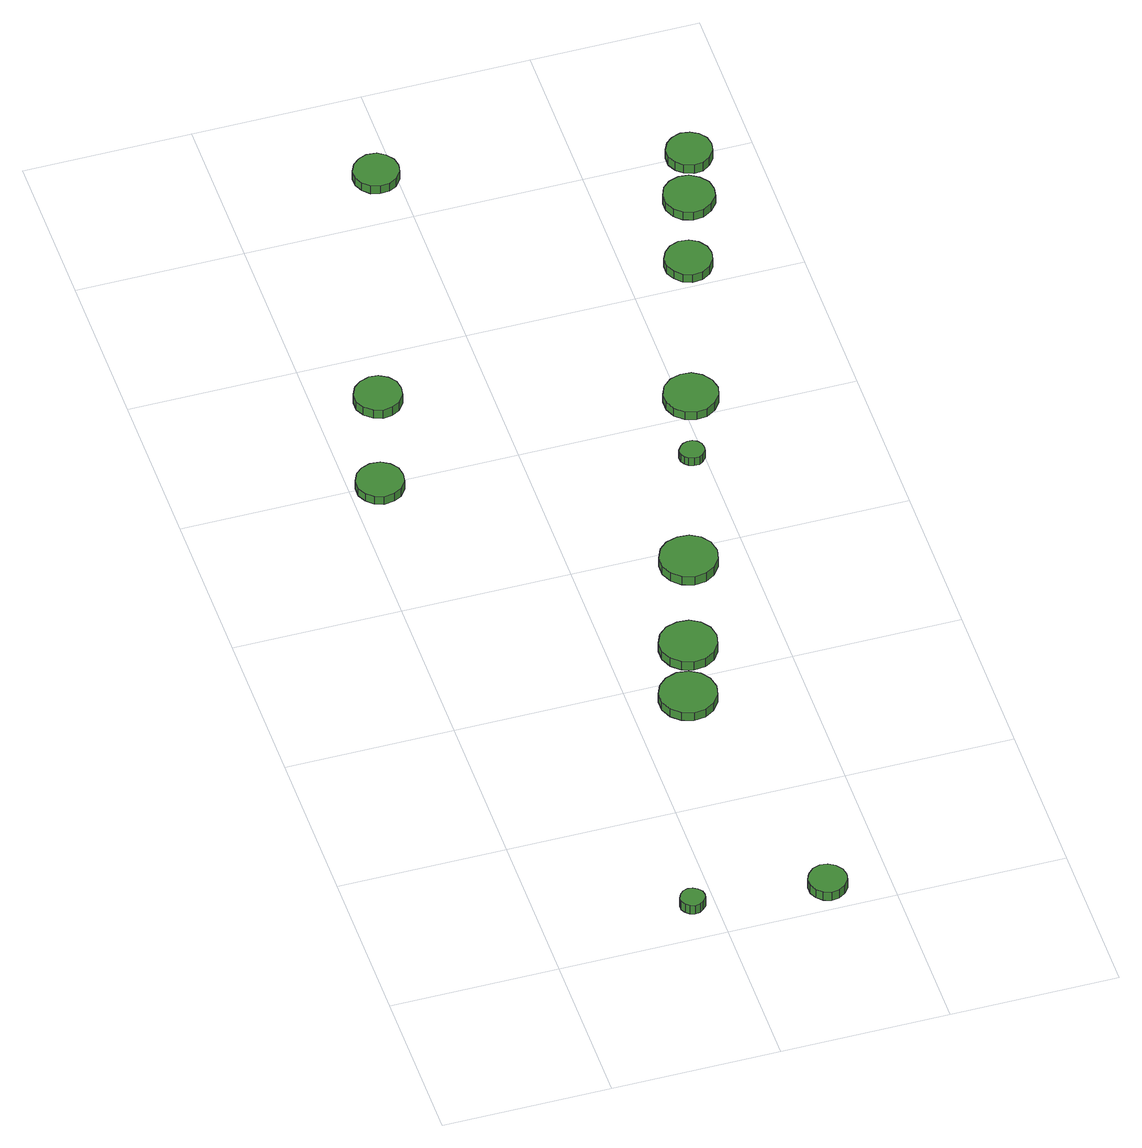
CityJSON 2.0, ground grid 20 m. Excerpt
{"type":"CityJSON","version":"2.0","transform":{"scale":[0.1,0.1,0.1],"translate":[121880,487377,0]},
"CityObjects":{
"tree1":{"type":"SolitaryVegetationObject","attributes":{"function":"something"},"geometry":[{"type":"MultiSurface","lod":"1","boundaries":[[[0,1,2,3,4,5,6,7,8,9,10,11,12,13,14]],[[15,16,17,18,19,20,21,22,23,24,25,26,27,28,29]],[[0,29,28,1]],[[1,28,27,2]],[[2,27,26,3]],[[3,26,25,4]],[[4,25,24,5]],[[5,24,23,6]],[[6,23,22,7]],[[7,22,21,8]],[[8,21,20,9]],[[9,20,19,10]],[[10,19,18,11]],[[11,18,17,12]],[[12,17,16,13]],[[13,16,15,14]],[[14,15,29,0]]]}]},
"tree2":{"type":"SolitaryVegetationObject","attributes":{"function":"something"},"geometry":[{"type":"MultiSurface","lod":"1","boundaries":[[[30,31,32,33,34,35,36,37,38,39,40,41,42,43,44]],[[45,46,47,48,49,50,51,52,53,54,55,56,57,58,59]],[[30,59,58,31]],[[31,58,57,32]],[[32,57,56,33]],[[33,56,55,34]],[[34,55,54,35]],[[35,54,53,36]],[[36,53,52,37]],[[37,52,51,38]],[[38,51,50,39]],[[39,50,49,40]],[[40,49,48,41]],[[41,48,47,42]],[[42,47,46,43]],[[43,46,45,44]],[[44,45,59,30]]]}]},
"tree3":{"type":"SolitaryVegetationObject","attributes":{"function":"something"},"geometry":[{"type":"MultiSurface","lod":"1","boundaries":[[[60,61,62,63,64,65,66,67,68,69,70,71,72,73,74]],[[75,76,77,78,79,80,81,82,83,84,85,86,87,88,89]],[[60,89,88,61]],[[61,88,87,62]],[[62,87,86,63]],[[63,86,85,64]],[[64,85,84,65]],[[65,84,83,66]],[[66,83,82,67]],[[67,82,81,68]],[[68,81,80,69]],[[69,80,79,70]],[[70,79,78,71]],[[71,78,77,72]],[[72,77,76,73]],[[73,76,75,74]],[[74,75,89,60]]]}]},
"tree4":{"type":"SolitaryVegetationObject","attributes":{"function":"something"},"geometry":[{"type":"MultiSurface","lod":"1","boundaries":[[[90,91,92,93,94,95,96,97,98,99,100,101,102,103,104]],[[105,106,107,108,109,110,111,112,113,114,115,116,117,118,119]],[[90,119,118,91]],[[91,118,117,92]],[[92,117,116,93]],[[93,116,115,94]],[[94,115,114,95]],[[95,114,113,96]],[[96,113,112,97]],[[97,112,111,98]],[[98,111,110,99]],[[99,110,109,100]],[[100,109,108,101]],[[101,108,107,102]],[[102,107,106,103]],[[103,106,105,104]],[[104,105,119,90]]]}]},
"tree5":{"type":"SolitaryVegetationObject","attributes":{"function":"something"},"geometry":[{"type":"MultiSurface","lod":"1","boundaries":[[[120,121,122,123,124,125,126,127,128,129,130,131,132,133,134]],[[135,136,137,138,139,140,141,142,143,144,145,146,147,148,149]],[[120,149,148,121]],[[121,148,147,122]],[[122,147,146,123]],[[123,146,145,124]],[[124,145,144,125]],[[125,144,143,126]],[[126,143,142,127]],[[127,142,141,128]],[[128,141,140,129]],[[129,140,139,130]],[[130,139,138,131]],[[131,138,137,132]],[[132,137,136,133]],[[133,136,135,134]],[[134,135,149,120]]]}]},
"tree6":{"type":"SolitaryVegetationObject","attributes":{"function":"something"},"geometry":[{"type":"MultiSurface","lod":"1","boundaries":[[[150,151,152,153,154,155,156,157,158,159,160,161,162,163,164]],[[165,166,167,168,169,170,171,172,173,174,175,176,177,178,179]],[[150,179,178,151]],[[151,178,177,152]],[[152,177,176,153]],[[153,176,175,154]],[[154,175,174,155]],[[155,174,173,156]],[[156,173,172,157]],[[157,172,171,158]],[[158,171,170,159]],[[159,170,169,160]],[[160,169,168,161]],[[161,168,167,162]],[[162,167,166,163]],[[163,166,165,164]],[[164,165,179,150]]]}]},
"tree7":{"type":"SolitaryVegetationObject","attributes":{"function":"something"},"geometry":[{"type":"MultiSurface","lod":"1","boundaries":[[[180,181,182,183,184,185,186,187,188,189,190,191,192,193,194]],[[195,196,197,198,199,200,201,202,203,204,205,206,207,208,209]],[[180,209,208,181]],[[181,208,207,182]],[[182,207,206,183]],[[183,206,205,184]],[[184,205,204,185]],[[185,204,203,186]],[[186,203,202,187]],[[187,202,201,188]],[[188,201,200,189]],[[189,200,199,190]],[[190,199,198,191]],[[191,198,197,192]],[[192,197,196,193]],[[193,196,195,194]],[[194,195,209,180]]]}]},
"tree8":{"type":"SolitaryVegetationObject","attributes":{"function":"something"},"geometry":[{"type":"MultiSurface","lod":"1","boundaries":[[[210,211,212,213,214,215,216,217,218,219,220,221,222,223,224]],[[225,226,227,228,229,230,231,232,233,234,235,236,237,238,239]],[[210,239,238,211]],[[211,238,237,212]],[[212,237,236,213]],[[213,236,235,214]],[[214,235,234,215]],[[215,234,233,216]],[[216,233,232,217]],[[217,232,231,218]],[[218,231,230,219]],[[219,230,229,220]],[[220,229,228,221]],[[221,228,227,222]],[[222,227,226,223]],[[223,226,225,224]],[[224,225,239,210]]]}]},
"tree9":{"type":"SolitaryVegetationObject","attributes":{"function":"something"},"geometry":[{"type":"MultiSurface","lod":"1","boundaries":[[[240,241,242,243,244,245,246,247,248,249,250,251,252,253,254]],[[255,256,257,258,259,260,261,262,263,264,265,266,267,268,269]],[[240,269,268,241]],[[241,268,267,242]],[[242,267,266,243]],[[243,266,265,244]],[[244,265,264,245]],[[245,264,263,246]],[[246,263,262,247]],[[247,262,261,248]],[[248,261,260,249]],[[249,260,259,250]],[[250,259,258,251]],[[251,258,257,252]],[[252,257,256,253]],[[253,256,255,254]],[[254,255,269,240]]]}]},
"tree10":{"type":"SolitaryVegetationObject","attributes":{"function":"something"},"geometry":[{"type":"MultiSurface","lod":"1","boundaries":[[[270,271,272,273,274,275,276,277,278,279,280,281,282,283,284]],[[285,286,287,288,289,290,291,292,293,294,295,296,297,298,299]],[[270,299,298,271]],[[271,298,297,272]],[[272,297,296,273]],[[273,296,295,274]],[[274,295,294,275]],[[275,294,293,276]],[[276,293,292,277]],[[277,292,291,278]],[[278,291,290,279]],[[279,290,289,280]],[[280,289,288,281]],[[281,288,287,282]],[[282,287,286,283]],[[283,286,285,284]],[[284,285,299,270]]]}]},
"tree11":{"type":"SolitaryVegetationObject","attributes":{"function":"something"},"geometry":[{"type":"MultiSurface","lod":"1","boundaries":[[[300,301,302,303,304,305,306,307,308,309,310,311,312,313,314]],[[315,316,317,318,319,320,321,322,323,324,325,326,327,328,329]],[[300,329,328,301]],[[301,328,327,302]],[[302,327,326,303]],[[303,326,325,304]],[[304,325,324,305]],[[305,324,323,306]],[[306,323,322,307]],[[307,322,321,308]],[[308,321,320,309]],[[309,320,319,310]],[[310,319,318,311]],[[311,318,317,312]],[[312,317,316,313]],[[313,316,315,314]],[[314,315,329,300]]]}]},
"tree12":{"type":"SolitaryVegetationObject","attributes":{"function":"something"},"geometry":[{"type":"MultiSurface","lod":"1","boundaries":[[[330,331,332,333,334,335,336,337,338,339,340,341,342,343,344]],[[345,346,347,348,349,350,351,352,353,354,355,356,357,358,359]],[[330,359,358,331]],[[331,358,357,332]],[[332,357,356,333]],[[333,356,355,334]],[[334,355,354,335]],[[335,354,353,336]],[[336,353,352,337]],[[337,352,351,338]],[[338,351,350,339]],[[339,350,349,340]],[[340,349,348,341]],[[341,348,347,342]],[[342,347,346,343]],[[343,346,345,344]],[[344,345,359,330]]]}]},
"tree13":{"type":"SolitaryVegetationObject","attributes":{"function":"something"},"geometry":[{"type":"MultiSurface","lod":"1","boundaries":[[[360,361,362,363,364,365,366,367,368,369,370,371,372,373,374]],[[375,376,377,378,379,380,381,382,383,384,385,386,387,388,389]],[[360,389,388,361]],[[361,388,387,362]],[[362,387,386,363]],[[363,386,385,364]],[[364,385,384,365]],[[365,384,383,366]],[[366,383,382,367]],[[367,382,381,368]],[[368,381,380,369]],[[369,380,379,370]],[[370,379,378,371]],[[371,378,377,372]],[[372,377,376,373]],[[373,376,375,374]],[[374,375,389,360]]]}]}
},
"vertices":[
[187,47,22],[186,53,22],[182,58,22],[177,61,22],[171,62,22],[165,60,22],[161,56,22],[158,50,22],[158,44,22],[161,39,22],[165,35,22],[171,33,22],[177,34,22],[182,37,22],[186,42,22],[186,42,9],[182,37,9],[177,34,9],[171,33,9],[165,35,9],[161,39,9],[158,44,9],[158,50,9],[161,56,9],[165,60,9],[171,62,9],[177,61,9],[182,58,9],[186,53,9],[187,47,9],
[63,797,15],[61,809,15],[54,818,15],[44,824,15],[32,825,15],[21,821,15],[13,814,15],[8,803,15],[8,791,15],[13,781,15],[21,773,15],[32,769,15],[44,771,15],[54,776,15],[61,786,15],[61,786,3],[54,776,3],[44,771,3],[32,769,3],[21,773,3],[13,781,3],[8,791,3],[8,803,3],[13,814,3],[21,821,3],[32,825,3],[44,824,3],[54,818,3],[61,809,3],[63,797,3],
[350,32,21],[348,41,21],[342,49,21],[334,54,21],[325,55,21],[316,52,21],[309,45,21],[305,37,21],[305,27,21],[309,19,21],[316,12,21],[325,9,21],[334,10,21],[342,15,21],[348,23,21],[348,23,8],[342,15,8],[334,10,8],[325,9,8],[316,12,8],[309,19,8],[305,27,8],[305,37,8],[309,45,8],[316,52,8],[325,55,8],[334,54,8],[342,49,8],[348,41,8],[350,32,8],
[101,927,18],[99,939,18],[92,948,18],[82,954,18],[71,955,18],[60,951,18],[51,944,18],[46,933,18],[46,921,18],[51,911,18],[60,903,18],[71,899,18],[82,901,18],[92,906,18],[99,916,18],[99,916,5],[92,906,5],[82,901,5],[71,899,5],[60,903,5],[51,911,5],[46,921,5],[46,933,5],[51,944,5],[60,951,5],[71,955,5],[82,954,5],[92,948,5],[99,939,5],[101,927,5],
[299,364,20],[296,378,20],[288,389,20],[276,396,20],[262,398,20],[248,393,20],[238,384,20],[232,371,20],[232,357,20],[238,344,20],[248,335,20],[262,330,20],[276,332,20],[288,339,20],[296,350,20],[296,350,8],[288,339,8],[276,332,8],[262,330,8],[248,335,8],[238,344,8],[232,357,8],[232,371,8],[238,384,8],[248,393,8],[262,398,8],[276,396,8],[288,389,8],[296,378,8],[299,364,8],
[324,444,18],[321,458,18],[313,469,18],[301,476,18],[287,477,18],[273,473,18],[263,464,18],[257,451,18],[257,437,18],[263,424,18],[273,415,18],[287,410,18],[301,412,18],[313,419,18],[321,430,18],[321,430,5],[313,419,5],[301,412,5],[287,410,5],[273,415,5],[263,424,5],[257,437,5],[257,451,5],[263,464,5],[273,473,5],[287,477,5],[301,476,5],[313,469,5],[321,458,5],[324,444,5],
[365,575,17],[362,589,17],[354,600,17],[342,607,17],[328,608,17],[314,604,17],[304,595,17],[298,582,17],[298,568,17],[304,555,17],[314,546,17],[328,541,17],[342,543,17],[354,550,17],[362,561,17],[362,561,4],[354,550,4],[342,543,4],[328,541,4],[314,546,4],[304,555,4],[298,568,4],[298,582,4],[304,595,4],[314,604,4],[328,608,4],[342,607,4],[354,600,4],[362,589,4],[365,575,4],
[204,1270,17],[202,1281,17],[195,1290,17],[186,1296,17],[174,1297,17],[164,1293,17],[156,1286,17],[151,1276,17],[151,1265,17],[156,1255,17],[164,1247,17],[174,1244,17],[186,1245,17],[195,1250,17],[202,1259,17],[202,1259,5],[195,1250,5],[186,1245,5],[174,1244,5],[164,1247,5],[156,1255,5],[151,1265,5],[151,1276,5],[156,1286,5],[164,1293,5],[174,1297,5],[186,1296,5],[195,1290,5],[202,1281,5],[204,1270,5],
[400,737,17],[399,743,17],[395,748,17],[390,751,17],[384,751,17],[378,749,17],[374,745,17],[371,740,17],[371,734,17],[374,729,17],[378,725,17],[384,723,17],[390,723,17],[395,726,17],[399,731,17],[399,731,5],[395,726,5],[390,723,5],[384,723,5],[378,725,5],[374,729,5],[371,734,5],[371,740,5],[374,745,5],[378,749,5],[384,751,5],[390,751,5],[395,748,5],[399,743,5],[400,737,5],
[442,820,21],[439,833,21],[431,844,21],[420,851,21],[407,852,21],[394,848,21],[384,839,21],[379,827,21],[379,814,21],[384,802,21],[394,793,21],[407,789,21],[420,790,21],[431,797,21],[439,807,21],[439,807,9],[431,797,9],[420,790,9],[407,789,9],[394,793,9],[384,802,9],[379,814,9],[379,827,9],[384,839,9],[394,848,9],[407,852,9],[420,851,9],[431,844,9],[439,833,9],[442,820,9],
[499,1028,21],[497,1039,21],[490,1049,21],[480,1055,21],[468,1056,21],[457,1052,21],[449,1044,21],[444,1034,21],[444,1022,21],[449,1012,21],[457,1004,21],[468,1000,21],[480,1001,21],[490,1007,21],[497,1017,21],[497,1017,9],[490,1007,9],[480,1001,9],[468,1000,9],[457,1004,9],[449,1012,9],[444,1022,9],[444,1034,9],[449,1044,9],[457,1052,9],[468,1056,9],[480,1055,9],[490,1049,9],[497,1039,9],[499,1028,9],
[533,1129,17],[531,1141,17],[523,1151,17],[512,1158,17],[500,1159,17],[488,1155,17],[479,1147,17],[474,1135,17],[474,1123,17],[479,1111,17],[488,1103,17],[500,1099,17],[512,1100,17],[523,1107,17],[531,1117,17],[531,1117,5],[523,1107,5],[512,1100,5],[500,1099,5],[488,1103,5],[479,1111,5],[474,1123,5],[474,1135,5],[479,1147,5],[488,1155,5],[500,1159,5],[512,1158,5],[523,1151,5],[531,1141,5],[533,1129,5],
[552,1199,16],[550,1210,16],[543,1219,16],[534,1224,16],[523,1226,16],[512,1222,16],[504,1215,16],[499,1205,16],[499,1193,16],[504,1183,16],[512,1176,16],[523,1172,16],[534,1173,16],[543,1179,16],[550,1188,16],[550,1188,3],[543,1179,3],[534,1173,3],[523,1172,3],[512,1176,3],[504,1183,3],[499,1193,3],[499,1205,3],[504,1215,3],[512,1222,3],[523,1226,3],[534,1224,3],[543,1219,3],[550,1210,3],[552,1199,3]
]}
